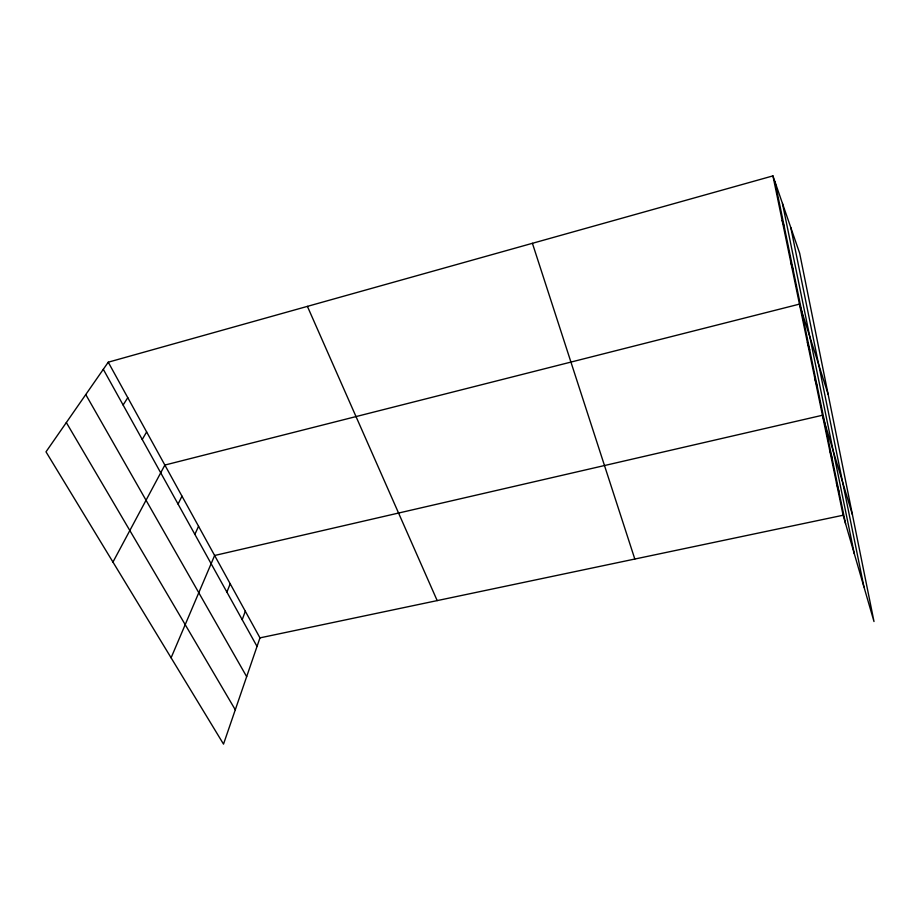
<?xml version="1.0" encoding="UTF-8"?>
<svg xmlns="http://www.w3.org/2000/svg" width="920" height="920" viewBox="0 0 920 920"><rect width="100%" height="100%" fill="white"/><g stroke="black" fill="none" stroke-linecap="round" stroke-linejoin="round"><path stroke-width="1.38" d="M108.249 362.192L259.969 637.87L223.514 744.107L46 451.835L108.249 362.192L772.938 175.892L799.641 253.161L874 621.54L843.122 515.234L772.938 175.892M242.202 619.689L245.306 611.236M226.906 592.123L230.207 583.786M171.097 657.811L214.624 555.484L822.445 415.253L852.437 514.717M194.867 534.359L198.559 526.297M178.066 504.079L181.976 496.167M112.953 562.074L164.864 465.06L799.457 304.129L828.138 394.323M142.243 439.484L146.636 431.94M123.119 405.007L127.776 397.67M259.969 637.87L843.122 515.234M66.332 422.544L235.29 709.803M85.767 394.565L246.663 676.66M103.304 369.299L257.025 646.426M307.406 306.372L437.184 600.599M782.126 220.34L784.277 226.745M790.97 263.051L793.166 269.801M532.415 243.305L634.811 559.038M807.404 342.516L809.692 349.887M815.062 379.534L817.397 387.159M829.575 449.73L831.979 457.815M836.464 483.034L838.89 491.315M775.019 181.907L845.583 523.687M782.46 203.446L854.3 553.702M790.797 227.585L863.937 586.879"/></g></svg>
